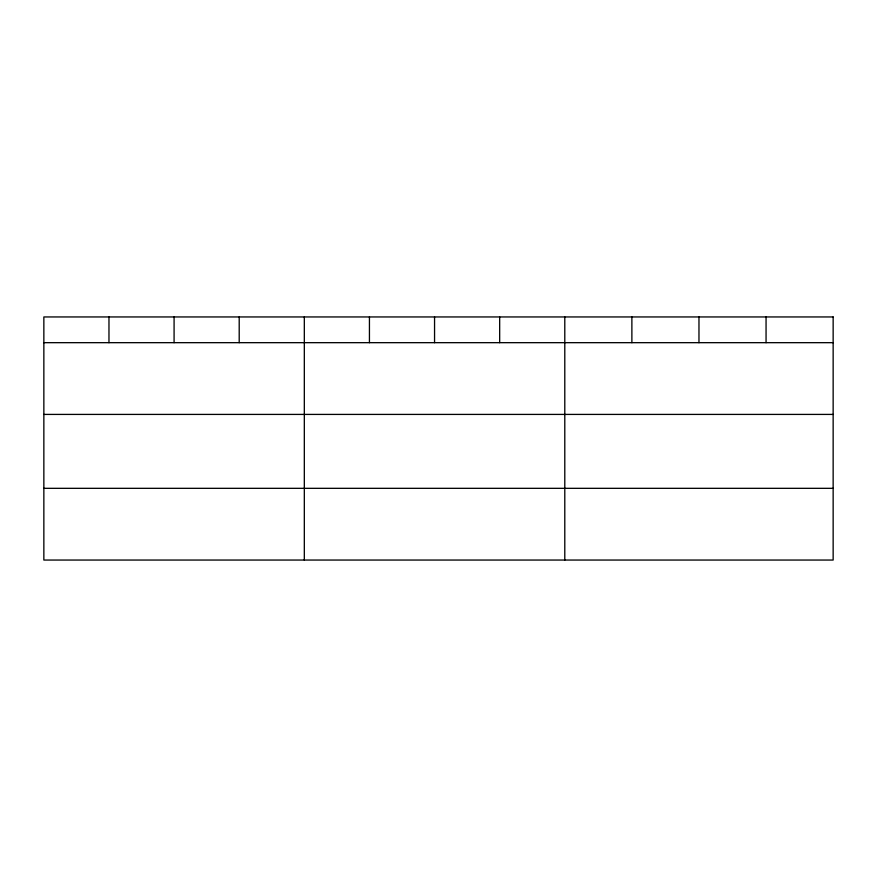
<?xml version="1.0" encoding="UTF-8"?>
<svg xmlns="http://www.w3.org/2000/svg" width="877" height="877" viewBox="0 0 877 877"><rect width="100%" height="100%" fill="white"/><g stroke="black" fill="none" stroke-linecap="round" stroke-linejoin="round"><path stroke-width="1.32" d="M43.85 342.677L833.15 342.677M43.85 414.415L833.15 414.415M43.85 488.325L833.15 488.325M766.059 316.948L766.059 342.677M698.969 316.948L698.969 342.677M631.878 316.948L631.878 342.677M564.788 316.948L564.788 560.052M499.671 316.948L499.671 342.677M434.553 316.948L434.553 342.677M369.436 316.948L369.436 342.677M304.319 316.948L304.319 560.052M239.202 316.948L239.202 342.677M174.084 316.948L174.084 342.677M108.967 316.948L108.967 342.677M833.15 316.948L43.85 316.948L43.85 560.052L833.15 560.052L833.15 316.948"/></g></svg>
